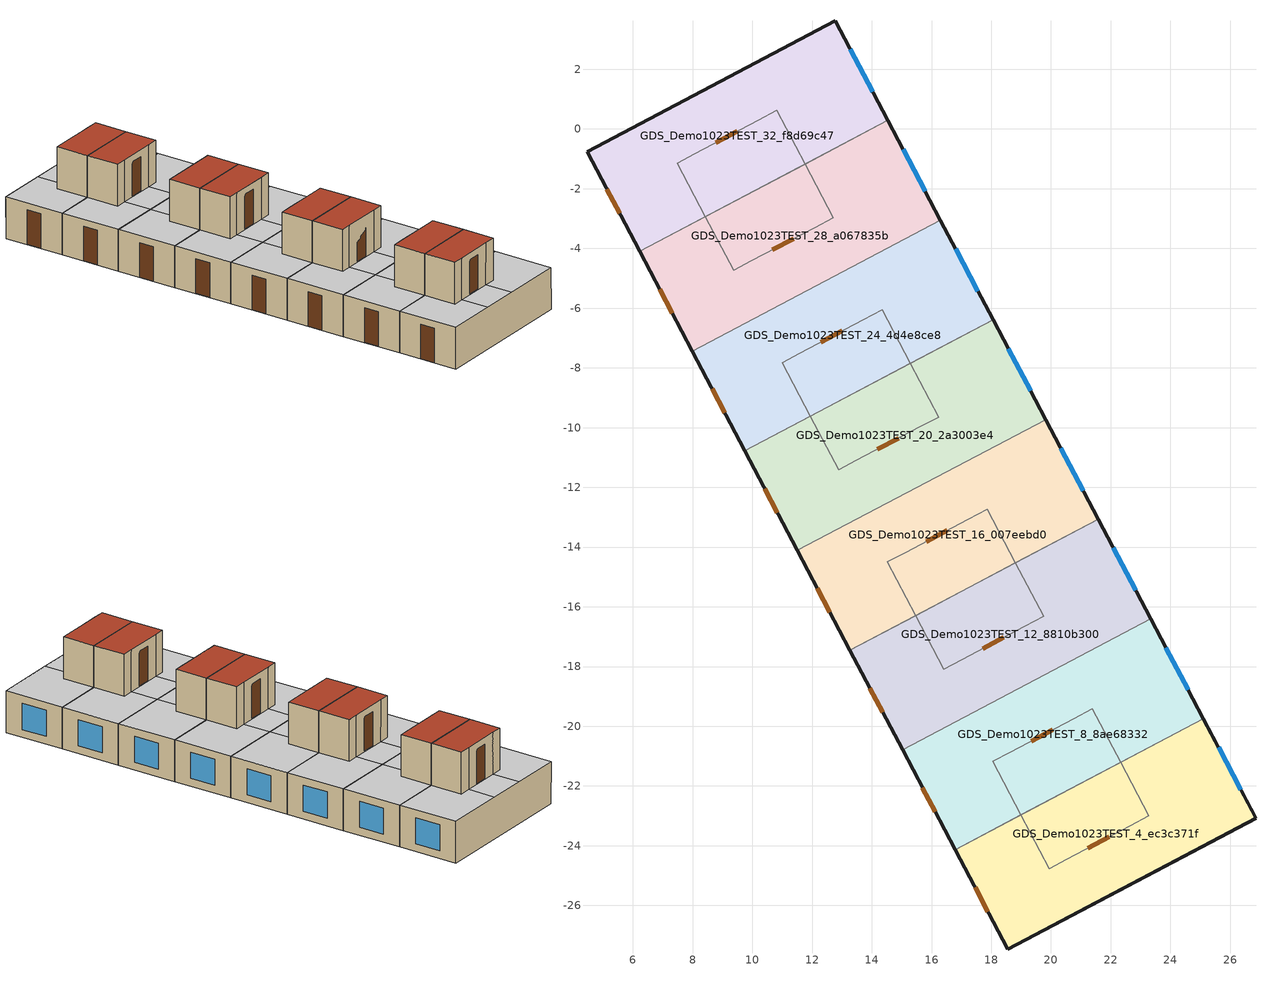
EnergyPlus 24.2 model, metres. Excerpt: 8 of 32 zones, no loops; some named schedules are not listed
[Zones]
GDS_Demo1023TEST_12_8810b300
 floor ground (Typical Insulated Carpeted 6in Slab Floor-R5): 21.58,-13.07 23.34,-16.41 15.03,-20.79 13.27,-17.45 z0
 wall outside (gds__ABC_wall_baseline_exterior): 13.27,-17.45 15.03,-20.79 / 23.34,-16.41 21.58,-13.07 z0:2.57
 wall to GDS_Demo1023TEST_10_92edbe8e (Generic Interior Wall): 19.13,-16.66 19.76,-16.32 18.81,-14.53 z2.57:5.13
 wall to GDS_Demo1023TEST_11_493b8fa0 (Generic Interior Wall): 15.47,-16.29 16.41,-18.09 17.01,-17.77 z2.57:5.13
 wall to GDS_Demo1023TEST_9_1103506f (Generic Interior Wall): 17.01,-17.77 19.13,-16.66 z2.57:5.13
 wall to GDS_Demo1023TEST_8_8ae68332 (Generic Interior Wall): 15.03,-20.79 23.34,-16.41 z0:2.57
 wall to GDS_Demo1023TEST_16_007eebd0 (Generic Interior Wall): 21.58,-13.07,2.57 21.58,-13.07,0 13.27,-17.45,0 13.27,-17.45,2.57 15.47,-16.29,2.57 15.47,-16.29,5.13 18.81,-14.53,5.13 18.81,-14.53,2.57
 window (gds__ABC_window_fixed_baseline_exterior): 22.84,-15.45 22.09,-14.03 z0.48:2.08
 door inside (Generic Interior Door): 17.71,-17.4 18.42,-17.03 z2.62:4.72
 door (gds__ABC_door_opaque_baseline_exterior): 13.94,-18.72 14.36,-19.52 z0.02:2.14
 ceiling to GDS_Demo1023TEST_10_92edbe8e (Generic Interior Ceiling): 18.81,-14.53 19.76,-16.32 19.13,-16.66 19.94,-18.2 23.34,-16.41 21.58,-13.07 z2.57
 ceiling to GDS_Demo1023TEST_11_493b8fa0 (Generic Interior Ceiling): 13.27,-17.45 15.03,-20.79 17.82,-19.32 17.01,-17.77 16.41,-18.09 15.47,-16.29 z2.57
 ceiling to GDS_Demo1023TEST_9_1103506f (Generic Interior Ceiling): 17.01,-17.77 17.82,-19.32 19.94,-18.2 19.13,-16.66 z2.57
 roof outside (gds__ABC_roof_baseline_exterior): 15.47,-16.29 16.41,-18.09 19.76,-16.32 18.81,-14.53 z5.13
GDS_Demo1023TEST_16_007eebd0
 floor ground (Typical Insulated Carpeted 6in Slab Floor-R5): 19.82,-9.73 21.58,-13.07 13.27,-17.45 11.51,-14.11 z0
 wall outside (gds__ABC_wall_baseline_exterior): 11.51,-14.11 13.27,-17.45 / 21.58,-13.07 19.82,-9.73 z0:2.57
 wall to GDS_Demo1023TEST_14_f4e742b4 (Generic Interior Wall): 18.81,-14.53 17.87,-12.74 17.23,-13.07 z2.57:5.13
 wall to GDS_Demo1023TEST_15_cefb41c3 (Generic Interior Wall): 15.11,-14.19 14.52,-14.5 15.47,-16.29 z2.57:5.13
 wall to GDS_Demo1023TEST_13_9ccdc8ad (Generic Interior Wall): 17.23,-13.07 15.11,-14.19 z2.57:5.13
 wall to GDS_Demo1023TEST_20_2a3003e4 (Generic Interior Wall): 19.82,-9.73 11.51,-14.11 z0:2.57
 window (gds__ABC_window_fixed_baseline_exterior): 21.08,-12.11 20.33,-10.69 z0.48:2.08
 door inside (Generic Interior Door): 16.53,-13.44 15.82,-13.82 z2.62:4.72
 door (gds__ABC_door_opaque_baseline_exterior): 12.17,-15.38 12.6,-16.19 z0.02:2.14
 ceiling to GDS_Demo1023TEST_14_f4e742b4 (Generic Interior Ceiling): 16.42,-11.52 17.23,-13.07 17.87,-12.74 18.81,-14.53 21.58,-13.07 19.82,-9.73 z2.57
 ceiling to GDS_Demo1023TEST_15_cefb41c3 (Generic Interior Ceiling): 11.51,-14.11 13.27,-17.45 15.47,-16.29 14.52,-14.5 15.11,-14.19 14.3,-12.64 z2.57
 ceiling to GDS_Demo1023TEST_13_9ccdc8ad (Generic Interior Ceiling): 14.3,-12.64 15.11,-14.19 17.23,-13.07 16.42,-11.52 z2.57
 roof outside (gds__ABC_roof_baseline_exterior): 14.52,-14.5 15.47,-16.29 18.81,-14.53 17.87,-12.74 z5.13
GDS_Demo1023TEST_20_2a3003e4
 floor ground (Typical Insulated Carpeted 6in Slab Floor-R5): 18.06,-6.39 19.82,-9.73 11.51,-14.11 9.75,-10.77 z0
 wall outside (gds__ABC_wall_baseline_exterior): 9.75,-10.77 11.51,-14.11 / 19.82,-9.73 18.06,-6.39 z0:2.57
 wall to GDS_Demo1023TEST_18_9762a422 (Generic Interior Wall): 15.6,-9.98 16.23,-9.64 15.29,-7.85 z2.57:5.13
 wall to GDS_Demo1023TEST_19_b7978965 (Generic Interior Wall): 11.95,-9.61 12.89,-11.41 13.48,-11.1 z2.57:5.13
 wall to GDS_Demo1023TEST_17_f00c75cc (Generic Interior Wall): 13.48,-11.1 15.6,-9.98 z2.57:5.13
 wall to GDS_Demo1023TEST_24_4d4e8ce8 (Generic Interior Wall): 18.06,-6.39,2.57 18.06,-6.39,0 9.75,-10.77,0 9.75,-10.77,2.57 11.95,-9.61,2.57 11.95,-9.61,5.13 15.29,-7.85,5.13 15.29,-7.85,2.57
 window (gds__ABC_window_fixed_baseline_exterior): 19.31,-8.77 18.57,-7.35 z0.48:2.08
 door inside (Generic Interior Door): 14.19,-10.73 14.9,-10.35 z2.62:4.72
 door (gds__ABC_door_opaque_baseline_exterior): 10.41,-12.04 10.84,-12.85 z0.02:2.14
 ceiling to GDS_Demo1023TEST_18_9762a422 (Generic Interior Ceiling): 15.29,-7.85 16.23,-9.64 15.6,-9.98 16.42,-11.52 19.82,-9.73 18.06,-6.39 z2.57
 ceiling to GDS_Demo1023TEST_19_b7978965 (Generic Interior Ceiling): 9.75,-10.77 11.51,-14.11 14.3,-12.64 13.48,-11.1 12.89,-11.41 11.95,-9.61 z2.57
 ceiling to GDS_Demo1023TEST_17_f00c75cc (Generic Interior Ceiling): 13.48,-11.1 14.3,-12.64 16.42,-11.52 15.6,-9.98 z2.57
 roof outside (gds__ABC_roof_baseline_exterior): 11.95,-9.61 12.89,-11.41 16.23,-9.64 15.29,-7.85 z5.13
GDS_Demo1023TEST_24_4d4e8ce8
 floor ground (Typical Insulated Carpeted 6in Slab Floor-R5): 16.3,-3.05 18.06,-6.39 9.75,-10.77 7.99,-7.44 z0
 wall outside (gds__ABC_wall_baseline_exterior): 7.99,-7.44 9.75,-10.77 / 18.06,-6.39 16.3,-3.05 z0:2.57
 wall to GDS_Demo1023TEST_22_16b05762 (Generic Interior Wall): 15.29,-7.85 14.34,-6.06 13.71,-6.39 z2.57:5.13
 wall to GDS_Demo1023TEST_23_4a694518 (Generic Interior Wall): 11.59,-7.51 11,-7.82 11.95,-9.61 z2.57:5.13
 wall to GDS_Demo1023TEST_21_9f0c2c63 (Generic Interior Wall): 13.71,-6.39 11.59,-7.51 z2.57:5.13
 wall to GDS_Demo1023TEST_28_a067835b (Generic Interior Wall): 16.3,-3.05 7.99,-7.44 z0:2.57
 window (gds__ABC_window_fixed_baseline_exterior): 17.55,-5.43 16.81,-4.01 z0.48:2.08
 door inside (Generic Interior Door): 13.01,-6.76 12.29,-7.14 z2.62:4.72
 door (gds__ABC_door_opaque_baseline_exterior): 8.65,-8.7 9.08,-9.51 z0.02:2.14
 ceiling to GDS_Demo1023TEST_22_16b05762 (Generic Interior Ceiling): 12.9,-4.84 13.71,-6.39 14.34,-6.06 15.29,-7.85 18.06,-6.39 16.3,-3.05 z2.57
 ceiling to GDS_Demo1023TEST_23_4a694518 (Generic Interior Ceiling): 7.99,-7.44 9.75,-10.77 11.95,-9.61 11,-7.82 11.59,-7.51 10.78,-5.96 z2.57
 ceiling to GDS_Demo1023TEST_21_9f0c2c63 (Generic Interior Ceiling): 10.78,-5.96 11.59,-7.51 13.71,-6.39 12.9,-4.84 z2.57
 roof outside (gds__ABC_roof_baseline_exterior): 11,-7.82 11.95,-9.61 15.29,-7.85 14.34,-6.06 z5.13
GDS_Demo1023TEST_28_a067835b
 floor ground (Typical Insulated Carpeted 6in Slab Floor-R5): 14.54,0.29 16.3,-3.05 7.99,-7.44 6.22,-4.1 z0
 wall outside (gds__ABC_wall_baseline_exterior): 6.22,-4.1 7.99,-7.44 / 16.3,-3.05 14.54,0.29 z0:2.57
 wall to GDS_Demo1023TEST_26_f06f3de1 (Generic Interior Wall): 12.08,-3.3 12.71,-2.97 11.77,-1.17 z2.57:5.13
 wall to GDS_Demo1023TEST_27_fe3d8328 (Generic Interior Wall): 8.43,-2.94 9.37,-4.73 9.96,-4.42 z2.57:5.13
 wall to GDS_Demo1023TEST_25_aa90156f (Generic Interior Wall): 9.96,-4.42 12.08,-3.3 z2.57:5.13
 wall to GDS_Demo1023TEST_32_f8d69c47 (Generic Interior Wall): 14.54,0.29,2.57 14.54,0.29,0 6.22,-4.1,0 6.22,-4.1,2.57 8.43,-2.94,2.57 8.43,-2.94,5.13 11.77,-1.17,5.13 11.77,-1.17,2.57
 window (gds__ABC_window_fixed_baseline_exterior): 15.79,-2.09 15.05,-0.67 z0.48:2.08
 door inside (Generic Interior Door): 10.66,-4.05 11.38,-3.67 z2.62:4.72
 door (gds__ABC_door_opaque_baseline_exterior): 6.89,-5.36 7.32,-6.17 z0.02:2.14
 ceiling to GDS_Demo1023TEST_26_f06f3de1 (Generic Interior Ceiling): 11.77,-1.17 12.71,-2.97 12.08,-3.3 12.9,-4.84 16.3,-3.05 14.54,0.29 z2.57
 ceiling to GDS_Demo1023TEST_27_fe3d8328 (Generic Interior Ceiling): 6.22,-4.1 7.99,-7.44 10.78,-5.96 9.96,-4.42 9.37,-4.73 8.43,-2.94 z2.57
 ceiling to GDS_Demo1023TEST_25_aa90156f (Generic Interior Ceiling): 9.96,-4.42 10.78,-5.96 12.9,-4.84 12.08,-3.3 z2.57
 roof outside (gds__ABC_roof_baseline_exterior): 8.43,-2.94 9.37,-4.73 12.71,-2.97 11.77,-1.17 z5.13
GDS_Demo1023TEST_32_f8d69c47
 floor ground (Typical Insulated Carpeted 6in Slab Floor-R5): 12.78,3.63 14.54,0.29 6.22,-4.1 4.46,-0.76 z0
 wall outside (gds__ABC_wall_baseline_exterior): 14.54,0.29 12.78,3.63 4.46,-0.76 6.22,-4.1 z0:2.57
 wall to GDS_Demo1023TEST_30_fd748310 (Generic Interior Wall): 11.77,-1.17 10.82,0.62 10.19,0.29 z2.57:5.13
 wall to GDS_Demo1023TEST_31_7ea5bbdb (Generic Interior Wall): 8.07,-0.83 7.48,-1.14 8.43,-2.94 z2.57:5.13
 wall to GDS_Demo1023TEST_29_cff00286 (Generic Interior Wall): 10.19,0.29 8.07,-0.83 z2.57:5.13
 window (gds__ABC_window_fixed_baseline_exterior): 14.03,1.25 13.29,2.67 z0.48:2.08
 door inside (Generic Interior Door): 9.49,-0.08 8.77,-0.46 z2.62:4.72
 door (gds__ABC_door_opaque_baseline_exterior): 5.13,-2.02 5.56,-2.83 z0.02:2.14
 ceiling to GDS_Demo1023TEST_30_fd748310 (Generic Interior Ceiling): 9.38,1.83 10.19,0.29 10.82,0.62 11.77,-1.17 14.54,0.29 12.78,3.63 z2.57
 ceiling to GDS_Demo1023TEST_31_7ea5bbdb (Generic Interior Ceiling): 4.46,-0.76 6.22,-4.1 8.43,-2.94 7.48,-1.14 8.07,-0.83 7.26,0.72 z2.57
 ceiling to GDS_Demo1023TEST_29_cff00286 (Generic Interior Ceiling): 7.26,0.72 8.07,-0.83 10.19,0.29 9.38,1.83 z2.57
 roof outside (gds__ABC_roof_baseline_exterior): 7.48,-1.14 8.43,-2.94 11.77,-1.17 10.82,0.62 z5.13
GDS_Demo1023TEST_4_ec3c371f
 floor ground (Typical Insulated Carpeted 6in Slab Floor-R5): 25.1,-19.75 26.86,-23.09 18.55,-27.47 16.79,-24.13 z0
 wall outside (gds__ABC_wall_baseline_exterior): 16.79,-24.13 18.55,-27.47 26.86,-23.09 25.1,-19.75 z0:2.57
 wall to GDS_Demo1023TEST_2_d38fb66d (Generic Interior Wall): 22.65,-23.33 23.28,-23 22.33,-21.21 z2.57:5.13
 wall to GDS_Demo1023TEST_3_e0abd08d (Generic Interior Wall): 18.99,-22.97 19.94,-24.76 20.53,-24.45 z2.57:5.13
 wall to GDS_Demo1023TEST_1_d9f25c3e (Generic Interior Wall): 20.53,-24.45 22.65,-23.33 z2.57:5.13
 wall to GDS_Demo1023TEST_8_8ae68332 (Generic Interior Wall): 25.1,-19.75,2.57 25.1,-19.75,0 16.79,-24.13,0 16.79,-24.13,2.57 18.99,-22.97,2.57 18.99,-22.97,5.13 22.33,-21.21,5.13 22.33,-21.21,2.57
 window (gds__ABC_window_fixed_baseline_exterior): 26.36,-22.12 25.61,-20.71 z0.48:2.08
 door inside (Generic Interior Door): 21.23,-24.08 21.95,-23.7 z2.62:4.72
 door (gds__ABC_door_opaque_baseline_exterior): 17.46,-25.4 17.88,-26.2 z0.02:2.14
 ceiling to GDS_Demo1023TEST_2_d38fb66d (Generic Interior Ceiling): 22.33,-21.21 23.28,-23 22.65,-23.33 23.46,-24.88 26.86,-23.09 25.1,-19.75 z2.57
 ceiling to GDS_Demo1023TEST_3_e0abd08d (Generic Interior Ceiling): 16.79,-24.13 18.55,-27.47 21.34,-26 20.53,-24.45 19.94,-24.76 18.99,-22.97 z2.57
 ceiling to GDS_Demo1023TEST_1_d9f25c3e (Generic Interior Ceiling): 20.53,-24.45 21.34,-26 23.46,-24.88 22.65,-23.33 z2.57
 roof outside (gds__ABC_roof_baseline_exterior): 18.99,-22.97 19.94,-24.76 23.28,-23 22.33,-21.21 z5.13
GDS_Demo1023TEST_8_8ae68332
 floor ground (Typical Insulated Carpeted 6in Slab Floor-R5): 23.34,-16.41 25.1,-19.75 16.79,-24.13 15.03,-20.79 z0
 wall outside (gds__ABC_wall_baseline_exterior): 15.03,-20.79 16.79,-24.13 / 25.1,-19.75 23.34,-16.41 z0:2.57
 wall to GDS_Demo1023TEST_6_d25ad4cf (Generic Interior Wall): 22.33,-21.21 21.39,-19.41 20.76,-19.75 z2.57:5.13
 wall to GDS_Demo1023TEST_7_8ba10d6e (Generic Interior Wall): 18.64,-20.87 18.04,-21.18 18.99,-22.97 z2.57:5.13
 wall to GDS_Demo1023TEST_5_454148bf (Generic Interior Wall): 20.76,-19.75 18.64,-20.87 z2.57:5.13
 window (gds__ABC_window_fixed_baseline_exterior): 24.6,-18.78 23.85,-17.37 z0.48:2.08
 door inside (Generic Interior Door): 20.05,-20.12 19.34,-20.5 z2.62:4.72
 door (gds__ABC_door_opaque_baseline_exterior): 15.7,-22.06 16.12,-22.86 z0.02:2.14
 ceiling to GDS_Demo1023TEST_6_d25ad4cf (Generic Interior Ceiling): 19.94,-18.2 20.76,-19.75 21.39,-19.41 22.33,-21.21 25.1,-19.75 23.34,-16.41 z2.57
 ceiling to GDS_Demo1023TEST_7_8ba10d6e (Generic Interior Ceiling): 15.03,-20.79 16.79,-24.13 18.99,-22.97 18.04,-21.18 18.64,-20.87 17.82,-19.32 z2.57
 ceiling to GDS_Demo1023TEST_5_454148bf (Generic Interior Ceiling): 17.82,-19.32 18.64,-20.87 20.76,-19.75 19.94,-18.2 z2.57
 roof outside (gds__ABC_roof_baseline_exterior): 18.04,-21.18 18.99,-22.97 22.33,-21.21 21.39,-19.41 z5.13
[Building]
GDS_designcase: North Axis {deg}=0; Terrain=City; Solar Distribution=FullExteriorWithReflections
[Site:Location]
Site 1: Latitude {deg}=0; Longitude {deg}=0; Time Zone {hr}=0; Elevation {m}=0
[Site:WaterMainsTemperature]
Calculation Method=CorrelationFromWeatherFile
[SizingPeriod:DesignDay] Day of Month=21; Dry-Bulb Temperature Range Modifier Type=DefaultMultipliers; Humidity Condition Type=Wetbulb; Barometric Pressure {Pa}=101230; Rain Indicator=No; Snow Indicator=No; Daylight Saving Time Indicator=No; Solar Model Indicator=ASHRAEClearSky; Begin Environment Reset Mode=FullResetAtBeginEnvironment
Name | Month | Day Type | Maximum Dry-Bulb Temperature {C} | Daily Dry-Bulb Temperature Range {deltaC} | Wetbulb or DewPoint at Maximum Dry-Bulb {C} | Wind Speed {m/s} | Wind Direction {deg} | Sky Clearness
Syracuse.Hancock.Intl.AP Cooling Design Day 0.4% Condns DB=>MWB | 7 | SummerDesignDay | 31.1 | 8.6 | 21.8 | 2.2 | 217 | 1
Syracuse.Hancock.Intl.AP Heating Design Day 99.6% Condns DB | 1 | WinterDesignDay | -9.7856 | 0 | -9.7856 | 2.6 | 340 | 0
[Site:GroundTemperature:BuildingSurface]
13.3, 12.4, 12.6, 13.3, 15.8, 18, 19.8, 20.8, 20.6, 19.3, 17.3, 15.1
[Material] Thermal Absorptance=0.9
Name | Roughness | Thickness {m} | Conductivity {W/m-K} | Density {kg/m3} | Specific Heat {J/kg-K} | Solar Absorptance | Visible Absorptance
6 in. Normalweight Concrete Floor | MediumRough | 0.1524 | 2.30846 | 2322.01 | 831.464 | 0.7 | 0.7
gds__gds__ABC_door_opaque_baseline_exterior_0 | MediumSmooth | 0.05 | 0.125 | 700 | 500 | 0.6 | 0.6
gds__gds__ABC_roof_baseline_exterior_0 | MediumRough | 0.25 | 0.078 | 800 | 900 | 0.7 | 0.7
gds__gds__ABC_wall_baseline_exterior_0 | MediumRough | 0.3 | 0.32 | 1800 | 900 | 0.7 | 0.7
Generic 25mm Wood | MediumSmooth | 0.0254 | 0.15 | 608 | 1630 | 0.5 | 0.5
Generic Acoustic Tile | MediumSmooth | 0.02 | 0.06 | 368 | 590 | 0.2 | 0.2
Generic Ceiling Air Gap | Smooth | 0.1 | 0.556 | 1.28 | 1000 | 0.7 | 0.7
Generic Gypsum Board | MediumSmooth | 0.0127 | 0.16 | 800 | 1090 | 0.5 | 0.5
Generic LW Concrete | MediumRough | 0.1 | 0.53 | 1280 | 840 | 0.8 | 0.8
Generic Wall Air Gap | Smooth | 0.1 | 0.667 | 1.28 | 1000 | 0.7 | 0.7
[Material:NoMass] Thermal Absorptance=0.9; Solar Absorptance=0.7
Name | Roughness | Thermal Resistance {m2-K/W} | Visible Absorptance
Typical Carpet Pad | VeryRough | 0.21648 | 0.8
Typical Insulation-R4 | MediumSmooth | 0.704441 | 0.7
[WindowMaterial:SimpleGlazingSystem]
gds__gds__ABC_window_fixed_baseline_exterior_0: U-Factor {W/m2-K}=3.634; Solar Heat Gain Coefficient=0.615; Visible Transmittance=0.7
[Construction]
gds__ABC_door_opaque_baseline_exterior: gds__gds__ABC_door_opaque_baseline_exterior_0
gds__ABC_roof_baseline_exterior: gds__gds__ABC_roof_baseline_exterior_0
gds__ABC_wall_baseline_exterior: gds__gds__ABC_wall_baseline_exterior_0
gds__ABC_window_fixed_baseline_exterior: gds__gds__ABC_window_fixed_baseline_exterior_0
Generic Interior Ceiling: Generic LW Concrete, Generic Ceiling Air Gap, Generic Acoustic Tile
Generic Interior Door: Generic 25mm Wood
Generic Interior Wall: Generic Gypsum Board, Generic Wall Air Gap, Generic Gypsum Board
Typical Insulated Carpeted 6in Slab Floor-R5: Typical Insulation-R4, 6 in. Normalweight Concrete Floor, Typical Carpet Pad
[Zone] Multiplier=1; Ceiling Height {m}=5.13; Part of Total Floor Area=Yes
Name | Volume {m3}
GDS_Demo1023TEST_12_8810b300; GDS_Demo1023TEST_16_007eebd0; GDS_Demo1023TEST_24_4d4e8ce8; GDS_Demo1023TEST_28_a067835b; GDS_Demo1023TEST_32_f8d69c47; GDS_Demo1023TEST_4_ec3c371f; GDS_Demo1023TEST_8_8ae68332 | 110.67
GDS_Demo1023TEST_20_2a3003e4 | 110.671
[Space]
Name | Zone | Volume {m3} | Space Type
GDS_Demo1023TEST_12_8810b300_Space | GDS_Demo1023TEST_12_8810b300 | 110.67 | GDS_LK_R11
GDS_Demo1023TEST_16_007eebd0_Space | GDS_Demo1023TEST_16_007eebd0 | 110.67 | GDS_LK_R15
GDS_Demo1023TEST_20_2a3003e4_Space | GDS_Demo1023TEST_20_2a3003e4 | 110.671 | GDS_LK_R19
GDS_Demo1023TEST_24_4d4e8ce8_Space | GDS_Demo1023TEST_24_4d4e8ce8 | 110.67 | GDS_LK_R23
GDS_Demo1023TEST_28_a067835b_Space | GDS_Demo1023TEST_28_a067835b | 110.67 | GDS_LK_R27
GDS_Demo1023TEST_32_f8d69c47_Space | GDS_Demo1023TEST_32_f8d69c47 | 110.67 | GDS_LK_R31
GDS_Demo1023TEST_4_ec3c371f_Space | GDS_Demo1023TEST_4_ec3c371f | 110.67 | GDS_LK_R3
GDS_Demo1023TEST_8_8ae68332_Space | GDS_Demo1023TEST_8_8ae68332 | 110.67 | GDS_LK_R7
[SpaceList]
GDS_LK_R11: GDS_Demo1023TEST_12_8810b300_Space
GDS_LK_R15: GDS_Demo1023TEST_16_007eebd0_Space
GDS_LK_R19: GDS_Demo1023TEST_20_2a3003e4_Space
GDS_LK_R23: GDS_Demo1023TEST_24_4d4e8ce8_Space
GDS_LK_R27: GDS_Demo1023TEST_28_a067835b_Space
GDS_LK_R31: GDS_Demo1023TEST_32_f8d69c47_Space
GDS_LK_R3: GDS_Demo1023TEST_4_ec3c371f_Space
GDS_LK_R7: GDS_Demo1023TEST_8_8ae68332_Space
[Lights] Schedule=GDS_LK_Lighting; Design Level Calculation Method=Watts/Area; Watts per Floor Area {W/m2}=5.17; Return Air Fraction=0; Fraction Radiant=0.32; Fraction Visible=0.25; Fraction Replaceable=1
Name | Zone or ZoneList or Space or SpaceList
{536bc8ad-d4fd-4226-865c-630705e8dd98} | GDS_LK_R11
{3916f1c7-6334-4b8a-a8c5-874ae9790506} | GDS_LK_R15
{2b262024-3878-418e-96ec-2935b85a2e15} | GDS_LK_R19
{952d822a-500f-4ff1-9678-6534d5f7e7dd} | GDS_LK_R23
{6b0c1792-0248-4d7d-8ce4-0067bbd33455} | GDS_LK_R27
{a37a106e-5d3c-4103-a8f3-06c53fef4f17} | GDS_LK_R31
{c680edcd-9779-4d26-a8a0-c670a27eec5b} | GDS_LK_R3
GDS_LK_Lighting | GDS_LK_R7
[People] Number of People Schedule=GDS_LK_Occupancy; Number of People Calculation Method=People/Area; People per Floor Area {person/m2}=0.0269; Fraction Radiant=0.3; Activity Level Schedule=GDS_LK_Activity; Enable ASHRAE 55 Comfort Warnings=No; Mean Radiant Temperature Calculation Type=EnclosureAveraged; Work Efficiency Schedule=GDS_Work_Efficiency_Schedule; Clothing Insulation Calculation Method=ClothingInsulationSchedule; Clothing Insulation Schedule=GDS_Clothing_Schedule; Air Velocity Schedule=GDS_Air_Velocity_Schedule; Thermal Comfort Model Type 1=Fanger
Name | Zone or ZoneList or Space or SpaceList
{4f5736cd-bca1-48e9-ae2b-9196c0cbee65} | GDS_LK_R11
{7588eb3b-a2c0-44a2-bfab-e8994358227f} | GDS_LK_R15
{b0d2722e-d886-4067-bd83-5f7dede37bb9} | GDS_LK_R19
{fce1ac48-be73-4413-88f9-1a3f4d3e8d1a} | GDS_LK_R23
{7b82cba2-01f3-449a-9279-0adb008d410f} | GDS_LK_R27
{29800425-0591-4220-bafa-48dcc857c252} | GDS_LK_R31
{5aa84a27-0f6e-4d40-938d-e797286fb08f} | GDS_LK_R3
GDS_LK_People | GDS_LK_R7
[ElectricEquipment] Schedule=GDS_LK_Equipment; Design Level Calculation Method=Watts/Area; Watts per Floor Area {W/m2}=28; Fraction Latent=0; Fraction Radiant=0.5; Fraction Lost=0
Name | Zone or ZoneList or Space or SpaceList
{f0cae5a8-ba0a-4c3b-ae44-e596182a3a96} | GDS_LK_R11
{88efb62e-32a4-4caf-a6da-5bf7d36ae94e} | GDS_LK_R15
{d112cb44-013f-40cd-8f91-d63673cf3e04} | GDS_LK_R19
{d9810080-0b3c-4023-a43d-d0807d695bfd} | GDS_LK_R23
{b097724a-bc6c-4094-a1a3-258d292b0c0a} | GDS_LK_R27
{d29b2b2c-c657-4ac4-aef5-51b6d171dd92} | GDS_LK_R31
{e6016e51-1fcc-4bd8-a4bd-b6237b2c1915} | GDS_LK_R3
GDS_LK_ElecEquip | GDS_LK_R7
[ZoneInfiltration:DesignFlowRate] Schedule=GDS_LK_Infiltration; Design Flow Rate Calculation Method=Flow/ExteriorArea; Flow Rate per Exterior Surface Area {m3/s-m2}=0.0007; Constant Term Coefficient=1; Temperature Term Coefficient=0; Velocity Term Coefficient=0
Name | Zone or ZoneList or Space or SpaceList
{d8a1b781-65b3-4db8-b580-70555fb71e30} | GDS_LK_R11
{f9216425-a916-4bf9-b6b0-fde53e1005b1} | GDS_LK_R15
{1e8ce2e1-3936-4222-8f93-486791a6fe80} | GDS_LK_R19
{6aee2b7d-6223-4018-9725-8dd0ca15314b} | GDS_LK_R23
{29037e3f-fa9b-410a-bd6f-ee911123180b} | GDS_LK_R27
{eb4980d9-d545-41b5-b016-10a6148b9cef} | GDS_LK_R31
{f738f592-0bf2-44a7-a84e-bd15768e8a2c} | GDS_LK_R3
GDS_LK_Infiltration | GDS_LK_R7
[ZoneControl:Thermostat] Temperature Difference Between Cutout And Setpoint {deltaC}=0
Name | Zone or ZoneList | Control Type Schedule | Control 1
GDS_Demo1023TEST_12_8810b300 Thermostat | GDS_Demo1023TEST_12_8810b300 | GDS_Demo1023TEST_12_8810b300 Thermostat Schedule | GDS_LK_Setpoint..GDS_Demo1023TEST_12_8810b300
GDS_Demo1023TEST_16_007eebd0 Thermostat | GDS_Demo1023TEST_16_007eebd0 | GDS_Demo1023TEST_16_007eebd0 Thermostat Schedule | GDS_LK_Setpoint..GDS_Demo1023TEST_16_007eebd0
GDS_Demo1023TEST_20_2a3003e4 Thermostat | GDS_Demo1023TEST_20_2a3003e4 | GDS_Demo1023TEST_20_2a3003e4 Thermostat Schedule | GDS_LK_Setpoint..GDS_Demo1023TEST_20_2a3003e4
GDS_Demo1023TEST_24_4d4e8ce8 Thermostat | GDS_Demo1023TEST_24_4d4e8ce8 | GDS_Demo1023TEST_24_4d4e8ce8 Thermostat Schedule | GDS_LK_Setpoint..GDS_Demo1023TEST_24_4d4e8ce8
GDS_Demo1023TEST_28_a067835b Thermostat | GDS_Demo1023TEST_28_a067835b | GDS_Demo1023TEST_28_a067835b Thermostat Schedule | GDS_LK_Setpoint..GDS_Demo1023TEST_28_a067835b
GDS_Demo1023TEST_32_f8d69c47 Thermostat | GDS_Demo1023TEST_32_f8d69c47 | GDS_Demo1023TEST_32_f8d69c47 Thermostat Schedule | GDS_LK_Setpoint..GDS_Demo1023TEST_32_f8d69c47
GDS_Demo1023TEST_4_ec3c371f Thermostat | GDS_Demo1023TEST_4_ec3c371f | GDS_Demo1023TEST_4_ec3c371f Thermostat Schedule | GDS_LK_Setpoint..GDS_Demo1023TEST_4_ec3c371f
GDS_Demo1023TEST_8_8ae68332 Thermostat | GDS_Demo1023TEST_8_8ae68332 | GDS_Demo1023TEST_8_8ae68332 Thermostat Schedule | GDS_LK_Setpoint..GDS_Demo1023TEST_8_8ae68332
[ThermostatSetpoint:DualSetpoint] Heating Setpoint Temperature Schedule=GDS_LK_Heating; Cooling Setpoint Temperature Schedule=GDS_LK_Cooling
GDS_LK_Setpoint..GDS_Demo1023TEST_12_8810b300; GDS_LK_Setpoint..GDS_Demo1023TEST_16_007eebd0; GDS_LK_Setpoint..GDS_Demo1023TEST_20_2a3003e4; GDS_LK_Setpoint..GDS_Demo1023TEST_24_4d4e8ce8; GDS_LK_Setpoint..GDS_Demo1023TEST_28_a067835b; GDS_LK_Setpoint..GDS_Demo1023TEST_32_f8d69c47; GDS_LK_Setpoint..GDS_Demo1023TEST_4_ec3c371f; GDS_LK_Setpoint..GDS_Demo1023TEST_8_8ae68332
[Zone equipment]
GDS_Demo1023TEST_12_8810b300: GDS_Demo1023TEST_12_8810b300 Electric Baseboard
GDS_Demo1023TEST_16_007eebd0: GDS_Demo1023TEST_16_007eebd0 Electric Baseboard
GDS_Demo1023TEST_20_2a3003e4: GDS_Demo1023TEST_20_2a3003e4 Electric Baseboard
GDS_Demo1023TEST_24_4d4e8ce8: GDS_Demo1023TEST_24_4d4e8ce8 Electric Baseboard
GDS_Demo1023TEST_28_a067835b: GDS_Demo1023TEST_28_a067835b Electric Baseboard
GDS_Demo1023TEST_32_f8d69c47: GDS_Demo1023TEST_32_f8d69c47 Electric Baseboard
GDS_Demo1023TEST_4_ec3c371f: GDS_Demo1023TEST_4_ec3c371f Electric Baseboard
GDS_Demo1023TEST_8_8ae68332: GDS_Demo1023TEST_8_8ae68332 Electric Baseboard
[Sizing:Zone] Zone Cooling Design Supply Air Temperature Input Method=SupplyAirTemperature; Zone Cooling Design Supply Air Temperature {C}=14; Zone Cooling Design Supply Air Temperature Difference {deltaC}=11.11; Zone Heating Design Supply Air Temperature Input Method=SupplyAirTemperature; Zone Heating Design Supply Air Temperature {C}=40; Zone Heating Design Supply Air Temperature Difference {deltaC}=11.11; Zone Cooling Design Supply Air Humidity Ratio {kgWater/kgDryAir}=0.0085; Zone Heating Design Supply Air Humidity Ratio {kgWater/kgDryAir}=0.008; Cooling Design Air Flow Method=DesignDay; Cooling Design Air Flow Rate {m3/s}=0; Cooling Minimum Air Flow per Zone Floor Area {m3/s-m2}=0.000762; Cooling Minimum Air Flow {m3/s}=0; Cooling Minimum Air Flow Fraction=0; Heating Design Air Flow Method=DesignDay; Heating Design Air Flow Rate {m3/s}=0; Heating Maximum Air Flow per Zone Floor Area {m3/s-m2}=0.002032; Heating Maximum Air Flow {m3/s}=0.141576; Heating Maximum Air Flow Fraction=0.3; Account for Dedicated Outdoor Air System=No; Zone Load Sizing Method=Sensible Load Only No Latent Load; Zone Latent Cooling Design Supply Air Humidity Ratio Input Method=HumidityRatioDifference; Zone Cooling Design Supply Air Humidity Ratio Difference {kgWater/kgDryAir}=0.005; Zone Latent Heating Design Supply Air Humidity Ratio Input Method=HumidityRatioDifference; Zone Humidification Design Supply Air Humidity Ratio Difference {kgWater/kgDryAir}=0.005; Type of Space Sum to Use=Coincident
Name | Design Specification Outdoor Air Object
GDS_Demo1023TEST_12_8810b300 | GDS_Demo1023TEST_12_8810b300 DSOA Space List
GDS_Demo1023TEST_16_007eebd0 | GDS_Demo1023TEST_16_007eebd0 DSOA Space List
GDS_Demo1023TEST_20_2a3003e4 | GDS_Demo1023TEST_20_2a3003e4 DSOA Space List
GDS_Demo1023TEST_24_4d4e8ce8 | GDS_Demo1023TEST_24_4d4e8ce8 DSOA Space List
GDS_Demo1023TEST_28_a067835b | GDS_Demo1023TEST_28_a067835b DSOA Space List
GDS_Demo1023TEST_32_f8d69c47 | GDS_Demo1023TEST_32_f8d69c47 DSOA Space List
GDS_Demo1023TEST_4_ec3c371f | GDS_Demo1023TEST_4_ec3c371f DSOA Space List
GDS_Demo1023TEST_8_8ae68332 | GDS_Demo1023TEST_8_8ae68332 DSOA Space List
[DesignSpecification:OutdoorAir] Outdoor Air Method=Sum; Outdoor Air Flow per Person {m3/s-person}=0; Outdoor Air Flow per Zone Floor Area {m3/s-m2}=0; Outdoor Air Flow per Zone {m3/s}=0; Outdoor Air Flow Air Changes per Hour {1/hr}=0; Outdoor Air Schedule=GDS_LK_Ventilation
{669f0dbe-abfd-49e0-b71a-be1c5bfb728b}; {a4d0eecb-1c0f-4d57-a075-ac1427fdcca0}; {70ddac5c-88af-4dde-8a5b-c4767bc7e50b}; {cf4b3480-94fe-4d42-bd6f-0b49e332747f}; {d8a5ded9-ea95-4b04-babe-0a78d357b83d}; {40a0fbea-76b7-412e-a341-1aa5633b5b31}; {7bdf12be-4b45-4710-926b-222d55dc11ca}; GDS_LK_Ventilation
[DesignSpecification:OutdoorAir:SpaceList]
Name | Space Name 1 | Space Design Specification Outdoor Air Object Name 1
GDS_Demo1023TEST_12_8810b300 DSOA Space List | GDS_Demo1023TEST_12_8810b300_Space | {669f0dbe-abfd-49e0-b71a-be1c5bfb728b}
GDS_Demo1023TEST_16_007eebd0 DSOA Space List | GDS_Demo1023TEST_16_007eebd0_Space | {a4d0eecb-1c0f-4d57-a075-ac1427fdcca0}
GDS_Demo1023TEST_20_2a3003e4 DSOA Space List | GDS_Demo1023TEST_20_2a3003e4_Space | {70ddac5c-88af-4dde-8a5b-c4767bc7e50b}
GDS_Demo1023TEST_24_4d4e8ce8 DSOA Space List | GDS_Demo1023TEST_24_4d4e8ce8_Space | {cf4b3480-94fe-4d42-bd6f-0b49e332747f}
GDS_Demo1023TEST_28_a067835b DSOA Space List | GDS_Demo1023TEST_28_a067835b_Space | {d8a5ded9-ea95-4b04-babe-0a78d357b83d}
GDS_Demo1023TEST_32_f8d69c47 DSOA Space List | GDS_Demo1023TEST_32_f8d69c47_Space | {40a0fbea-76b7-412e-a341-1aa5633b5b31}
GDS_Demo1023TEST_4_ec3c371f DSOA Space List | GDS_Demo1023TEST_4_ec3c371f_Space | {7bdf12be-4b45-4710-926b-222d55dc11ca}
GDS_Demo1023TEST_8_8ae68332 DSOA Space List | GDS_Demo1023TEST_8_8ae68332_Space | GDS_LK_Ventilation
[Schedule:Constant]
GDS_Work_Efficiency_Schedule: GDS_Any_Number, 0
GDS_Clothing_Schedule: GDS_Any_Number, 0.7
GDS_Air_Velocity_Schedule: GDS_Any_Number, 0.1
[Schedule:Week:Daily]
GDS_LK_Lighting Week Rule - Jan1-Jan14: {9858a481-f4e1-4160-ae78-f0ac08088e62}, {cfb29a83-48ec-41f8-ac3d-2b9d63219d4f}, {cfb29a83-48ec-41f8-ac3d-2b9d63219d4f}, {cfb29a83-48ec-41f8-ac3d-2b9d63219d4f}, {cfb29a83-48ec-41f8-ac3d-2b9d63219d4f}, {cfb29a83-48ec-41f8-ac3d-2b9d63219d4f}, {9858a481-f4e1-4160-ae78-f0ac08088e62}, GDS_LK_Lighting_Default, GDS_LK_Lighting_Default, GDS_LK_Lighting_Default, GDS_LK_Lighting_Default, GDS_LK_Lighting_Default
GDS_LK_Lighting Week Rule - Jan15-May6: {ef7a6020-6c78-4d72-86c4-8cc4acff75d4}, {d9b58293-b2d7-49bd-9f90-711e9c46f3eb}, {d9b58293-b2d7-49bd-9f90-711e9c46f3eb}, {d9b58293-b2d7-49bd-9f90-711e9c46f3eb}, {d9b58293-b2d7-49bd-9f90-711e9c46f3eb}, {d9b58293-b2d7-49bd-9f90-711e9c46f3eb}, {ef7a6020-6c78-4d72-86c4-8cc4acff75d4}, GDS_LK_Lighting_Default, GDS_LK_Lighting_Default, GDS_LK_Lighting_Default, GDS_LK_Lighting_Default, GDS_LK_Lighting_Default
GDS_LK_Lighting Week Rule - May7-May13: {ef7a6020-6c78-4d72-86c4-8cc4acff75d4}, {d9b58293-b2d7-49bd-9f90-711e9c46f3eb}, {d9b58293-b2d7-49bd-9f90-711e9c46f3eb}, {d9b58293-b2d7-49bd-9f90-711e9c46f3eb}, {594874c5-c1f3-4899-936c-cb3bff3ef104}, {594874c5-c1f3-4899-936c-cb3bff3ef104}, {ffc2a2fd-48dc-414b-9873-9bf15d6ff7bc}, GDS_LK_Lighting_Default, GDS_LK_Lighting_Default, GDS_LK_Lighting_Default, GDS_LK_Lighting_Default, GDS_LK_Lighting_Default
GDS_LK_Lighting Week Rule - May14-Aug19: {ffc2a2fd-48dc-414b-9873-9bf15d6ff7bc}, {594874c5-c1f3-4899-936c-cb3bff3ef104}, {594874c5-c1f3-4899-936c-cb3bff3ef104}, {594874c5-c1f3-4899-936c-cb3bff3ef104}, {594874c5-c1f3-4899-936c-cb3bff3ef104}, {594874c5-c1f3-4899-936c-cb3bff3ef104}, {ffc2a2fd-48dc-414b-9873-9bf15d6ff7bc}, GDS_LK_Lighting_Default, GDS_LK_Lighting_Default, GDS_LK_Lighting_Default, GDS_LK_Lighting_Default, GDS_LK_Lighting_Default
GDS_LK_Lighting Week Rule - Aug20-Aug26: {ffc2a2fd-48dc-414b-9873-9bf15d6ff7bc}, {4c7d81a8-3eac-41da-bb69-27e6d861fc65}, {4c7d81a8-3eac-41da-bb69-27e6d861fc65}, {4c7d81a8-3eac-41da-bb69-27e6d861fc65}, {4c7d81a8-3eac-41da-bb69-27e6d861fc65}, {4c7d81a8-3eac-41da-bb69-27e6d861fc65}, GDS_LK_Lighting_Default, GDS_LK_Lighting_Default, GDS_LK_Lighting_Default, GDS_LK_Lighting_Default, GDS_LK_Lighting_Default, GDS_LK_Lighting_Default
GDS_LK_Lighting Week Rule - Aug27-Dec9: GDS_LK_Lighting_Default, {4c7d81a8-3eac-41da-bb69-27e6d861fc65}, {4c7d81a8-3eac-41da-bb69-27e6d861fc65}, {4c7d81a8-3eac-41da-bb69-27e6d861fc65}, {4c7d81a8-3eac-41da-bb69-27e6d861fc65}, {4c7d81a8-3eac-41da-bb69-27e6d861fc65}, GDS_LK_Lighting_Default, GDS_LK_Lighting_Default, GDS_LK_Lighting_Default, GDS_LK_Lighting_Default, GDS_LK_Lighting_Default, GDS_LK_Lighting_Default
GDS_LK_Lighting Week Rule - Dec10-Dec16: GDS_LK_Lighting_Default, {4c7d81a8-3eac-41da-bb69-27e6d861fc65}, {4c7d81a8-3eac-41da-bb69-27e6d861fc65}, {4c7d81a8-3eac-41da-bb69-27e6d861fc65}, {4c7d81a8-3eac-41da-bb69-27e6d861fc65}, {577f8d2b-0b38-46ec-90ac-a157f2b44a84}, {7a710892-3a66-4427-b1dd-1a75427591e1}, GDS_LK_Lighting_Default, GDS_LK_Lighting_Default, GDS_LK_Lighting_Default, GDS_LK_Lighting_Default, GDS_LK_Lighting_Default
GDS_LK_Lighting Week Rule - Dec17-Dec31: {7a710892-3a66-4427-b1dd-1a75427591e1}, {577f8d2b-0b38-46ec-90ac-a157f2b44a84}, {577f8d2b-0b38-46ec-90ac-a157f2b44a84}, {577f8d2b-0b38-46ec-90ac-a157f2b44a84}, {577f8d2b-0b38-46ec-90ac-a157f2b44a84}, {577f8d2b-0b38-46ec-90ac-a157f2b44a84}, {7a710892-3a66-4427-b1dd-1a75427591e1}, GDS_LK_Lighting_Default, GDS_LK_Lighting_Default, GDS_LK_Lighting_Default, GDS_LK_Lighting_Default, GDS_LK_Lighting_Default
GDS_LK_Occupancy Week Rule - Jan1-Jan14: {2425a932-1ec7-4547-aed3-cf7fc9b34fba}, {98b84a9d-90f6-4d84-a032-aa9596ebf1fb}, {98b84a9d-90f6-4d84-a032-aa9596ebf1fb}, {98b84a9d-90f6-4d84-a032-aa9596ebf1fb}, {98b84a9d-90f6-4d84-a032-aa9596ebf1fb}, {98b84a9d-90f6-4d84-a032-aa9596ebf1fb}, {2425a932-1ec7-4547-aed3-cf7fc9b34fba}, GDS_LK_Occupancy_Default, GDS_LK_Occupancy_Default, GDS_LK_Occupancy_Default, GDS_LK_Occupancy_Default, GDS_LK_Occupancy_Default
GDS_LK_Occupancy Week Rule - Jan15-May6: {d842a206-712e-4a67-ac50-ba53a92bad84}, {2d3fa2d3-e411-4c77-af00-694648b3964b}, {2d3fa2d3-e411-4c77-af00-694648b3964b}, {2d3fa2d3-e411-4c77-af00-694648b3964b}, {2d3fa2d3-e411-4c77-af00-694648b3964b}, {2d3fa2d3-e411-4c77-af00-694648b3964b}, {d842a206-712e-4a67-ac50-ba53a92bad84}, GDS_LK_Occupancy_Default, GDS_LK_Occupancy_Default, GDS_LK_Occupancy_Default, GDS_LK_Occupancy_Default, GDS_LK_Occupancy_Default
GDS_LK_Occupancy Week Rule - May7-May13: {d842a206-712e-4a67-ac50-ba53a92bad84}, {2d3fa2d3-e411-4c77-af00-694648b3964b}, {2d3fa2d3-e411-4c77-af00-694648b3964b}, {2d3fa2d3-e411-4c77-af00-694648b3964b}, {b9dae2ff-46ab-46cb-8293-30a8abe7f0ee}, {b9dae2ff-46ab-46cb-8293-30a8abe7f0ee}, {3e1e6aee-0621-4225-809b-a0fcd0c8b652}, GDS_LK_Occupancy_Default, GDS_LK_Occupancy_Default, GDS_LK_Occupancy_Default, GDS_LK_Occupancy_Default, GDS_LK_Occupancy_Default
GDS_LK_Occupancy Week Rule - May14-Aug19: {3e1e6aee-0621-4225-809b-a0fcd0c8b652}, {b9dae2ff-46ab-46cb-8293-30a8abe7f0ee}, {b9dae2ff-46ab-46cb-8293-30a8abe7f0ee}, {b9dae2ff-46ab-46cb-8293-30a8abe7f0ee}, {b9dae2ff-46ab-46cb-8293-30a8abe7f0ee}, {b9dae2ff-46ab-46cb-8293-30a8abe7f0ee}, {3e1e6aee-0621-4225-809b-a0fcd0c8b652}, GDS_LK_Occupancy_Default, GDS_LK_Occupancy_Default, GDS_LK_Occupancy_Default, GDS_LK_Occupancy_Default, GDS_LK_Occupancy_Default
GDS_LK_Occupancy Week Rule - Aug20-Aug26: {3e1e6aee-0621-4225-809b-a0fcd0c8b652}, {ea32d48e-11d8-4044-9cd1-ffec5df474bd}, {ea32d48e-11d8-4044-9cd1-ffec5df474bd}, {ea32d48e-11d8-4044-9cd1-ffec5df474bd}, {ea32d48e-11d8-4044-9cd1-ffec5df474bd}, {ea32d48e-11d8-4044-9cd1-ffec5df474bd}, GDS_LK_Occupancy_Default, GDS_LK_Occupancy_Default, GDS_LK_Occupancy_Default, GDS_LK_Occupancy_Default, GDS_LK_Occupancy_Default, GDS_LK_Occupancy_Default
GDS_LK_Occupancy Week Rule - Aug27-Dec9: GDS_LK_Occupancy_Default, {ea32d48e-11d8-4044-9cd1-ffec5df474bd}, {ea32d48e-11d8-4044-9cd1-ffec5df474bd}, {ea32d48e-11d8-4044-9cd1-ffec5df474bd}, {ea32d48e-11d8-4044-9cd1-ffec5df474bd}, {ea32d48e-11d8-4044-9cd1-ffec5df474bd}, GDS_LK_Occupancy_Default, GDS_LK_Occupancy_Default, GDS_LK_Occupancy_Default, GDS_LK_Occupancy_Default, GDS_LK_Occupancy_Default, GDS_LK_Occupancy_Default
GDS_LK_Occupancy Week Rule - Dec10-Dec16: GDS_LK_Occupancy_Default, {ea32d48e-11d8-4044-9cd1-ffec5df474bd}, {ea32d48e-11d8-4044-9cd1-ffec5df474bd}, {ea32d48e-11d8-4044-9cd1-ffec5df474bd}, {ea32d48e-11d8-4044-9cd1-ffec5df474bd}, {102531e7-629b-4e4d-abc3-07087a692675}, {f76f7731-ca43-4cc7-90a0-1e42108e7ce0}, GDS_LK_Occupancy_Default, GDS_LK_Occupancy_Default, GDS_LK_Occupancy_Default, GDS_LK_Occupancy_Default, GDS_LK_Occupancy_Default
GDS_LK_Occupancy Week Rule - Dec17-Dec31: {f76f7731-ca43-4cc7-90a0-1e42108e7ce0}, {102531e7-629b-4e4d-abc3-07087a692675}, {102531e7-629b-4e4d-abc3-07087a692675}, {102531e7-629b-4e4d-abc3-07087a692675}, {102531e7-629b-4e4d-abc3-07087a692675}, {102531e7-629b-4e4d-abc3-07087a692675}, {f76f7731-ca43-4cc7-90a0-1e42108e7ce0}, GDS_LK_Occupancy_Default, GDS_LK_Occupancy_Default, GDS_LK_Occupancy_Default, GDS_LK_Occupancy_Default, GDS_LK_Occupancy_Default
GDS_LK_Activity Week Rule - Jan1-Dec31: GDS_LK_Activity_Default, {adf507b9-31c5-4a16-8c07-e5ee9fca434f}, {adf507b9-31c5-4a16-8c07-e5ee9fca434f}, {adf507b9-31c5-4a16-8c07-e5ee9fca434f}, {adf507b9-31c5-4a16-8c07-e5ee9fca434f}, {adf507b9-31c5-4a16-8c07-e5ee9fca434f}, GDS_LK_Activity_Default, GDS_LK_Activity_Default, GDS_LK_Activity_Default, GDS_LK_Activity_Default, GDS_LK_Activity_Default, GDS_LK_Activity_Default
GDS_LK_Equipment Week Rule - Jan1-Jan14: {b6966b24-272c-49ef-ba24-c4797a91d863}, {7c55b06b-3a9d-4b8e-8800-f3888f382cfa}, {7c55b06b-3a9d-4b8e-8800-f3888f382cfa}, {7c55b06b-3a9d-4b8e-8800-f3888f382cfa}, {7c55b06b-3a9d-4b8e-8800-f3888f382cfa}, {7c55b06b-3a9d-4b8e-8800-f3888f382cfa}, {b6966b24-272c-49ef-ba24-c4797a91d863}, GDS_LK_Equipment_Default, GDS_LK_Equipment_Default, GDS_LK_Equipment_Default, GDS_LK_Equipment_Default, GDS_LK_Equipment_Default
GDS_LK_Equipment Week Rule - Jan15-May6: {2b4aaecb-7740-4f0d-9369-e7b61b2be48c}, {093f5743-715a-449a-a15a-67772c82f2b2}, {093f5743-715a-449a-a15a-67772c82f2b2}, {093f5743-715a-449a-a15a-67772c82f2b2}, {093f5743-715a-449a-a15a-67772c82f2b2}, {093f5743-715a-449a-a15a-67772c82f2b2}, {2b4aaecb-7740-4f0d-9369-e7b61b2be48c}, GDS_LK_Equipment_Default, GDS_LK_Equipment_Default, GDS_LK_Equipment_Default, GDS_LK_Equipment_Default, GDS_LK_Equipment_Default
GDS_LK_Equipment Week Rule - May7-May13: {2b4aaecb-7740-4f0d-9369-e7b61b2be48c}, {093f5743-715a-449a-a15a-67772c82f2b2}, {093f5743-715a-449a-a15a-67772c82f2b2}, {093f5743-715a-449a-a15a-67772c82f2b2}, {336625bb-21a7-44e5-a92c-65e52345cfe3}, {336625bb-21a7-44e5-a92c-65e52345cfe3}, {cbd24499-26ad-429d-b151-05e0836cecc3}, GDS_LK_Equipment_Default, GDS_LK_Equipment_Default, GDS_LK_Equipment_Default, GDS_LK_Equipment_Default, GDS_LK_Equipment_Default
GDS_LK_Equipment Week Rule - May14-Aug19: {cbd24499-26ad-429d-b151-05e0836cecc3}, {336625bb-21a7-44e5-a92c-65e52345cfe3}, {336625bb-21a7-44e5-a92c-65e52345cfe3}, {336625bb-21a7-44e5-a92c-65e52345cfe3}, {336625bb-21a7-44e5-a92c-65e52345cfe3}, {336625bb-21a7-44e5-a92c-65e52345cfe3}, {cbd24499-26ad-429d-b151-05e0836cecc3}, GDS_LK_Equipment_Default, GDS_LK_Equipment_Default, GDS_LK_Equipment_Default, GDS_LK_Equipment_Default, GDS_LK_Equipment_Default
GDS_LK_Equipment Week Rule - Aug20-Aug26: {cbd24499-26ad-429d-b151-05e0836cecc3}, {7b75b93f-5126-4f11-8543-e59f9ca655d0}, {7b75b93f-5126-4f11-8543-e59f9ca655d0}, {7b75b93f-5126-4f11-8543-e59f9ca655d0}, {7b75b93f-5126-4f11-8543-e59f9ca655d0}, {7b75b93f-5126-4f11-8543-e59f9ca655d0}, GDS_LK_Equipment_Default, GDS_LK_Equipment_Default, GDS_LK_Equipment_Default, GDS_LK_Equipment_Default, GDS_LK_Equipment_Default, GDS_LK_Equipment_Default
GDS_LK_Equipment Week Rule - Aug27-Dec9: GDS_LK_Equipment_Default, {7b75b93f-5126-4f11-8543-e59f9ca655d0}, {7b75b93f-5126-4f11-8543-e59f9ca655d0}, {7b75b93f-5126-4f11-8543-e59f9ca655d0}, {7b75b93f-5126-4f11-8543-e59f9ca655d0}, {7b75b93f-5126-4f11-8543-e59f9ca655d0}, GDS_LK_Equipment_Default, GDS_LK_Equipment_Default, GDS_LK_Equipment_Default, GDS_LK_Equipment_Default, GDS_LK_Equipment_Default, GDS_LK_Equipment_Default
GDS_LK_Equipment Week Rule - Dec10-Dec16: GDS_LK_Equipment_Default, {7b75b93f-5126-4f11-8543-e59f9ca655d0}, {7b75b93f-5126-4f11-8543-e59f9ca655d0}, {7b75b93f-5126-4f11-8543-e59f9ca655d0}, {7b75b93f-5126-4f11-8543-e59f9ca655d0}, {f751b786-5bdf-4a18-8c0a-38c08349fe01}, {398e670e-582f-4b93-b835-c42e86d76a15}, GDS_LK_Equipment_Default, GDS_LK_Equipment_Default, GDS_LK_Equipment_Default, GDS_LK_Equipment_Default, GDS_LK_Equipment_Default
GDS_LK_Equipment Week Rule - Dec17-Dec31: {398e670e-582f-4b93-b835-c42e86d76a15}, {f751b786-5bdf-4a18-8c0a-38c08349fe01}, {f751b786-5bdf-4a18-8c0a-38c08349fe01}, {f751b786-5bdf-4a18-8c0a-38c08349fe01}, {f751b786-5bdf-4a18-8c0a-38c08349fe01}, {f751b786-5bdf-4a18-8c0a-38c08349fe01}, {398e670e-582f-4b93-b835-c42e86d76a15}, GDS_LK_Equipment_Default, GDS_LK_Equipment_Default, GDS_LK_Equipment_Default, GDS_LK_Equipment_Default, GDS_LK_Equipment_Default
GDS_LK_Infiltration Week Rule - Jan1-Jan14: {8a6a2e76-6efc-417e-8d7e-5105bc0a2436}, {64adb71e-4622-40bd-b109-a5a33d931c62}, {64adb71e-4622-40bd-b109-a5a33d931c62}, {64adb71e-4622-40bd-b109-a5a33d931c62}, {64adb71e-4622-40bd-b109-a5a33d931c62}, {64adb71e-4622-40bd-b109-a5a33d931c62}, {8a6a2e76-6efc-417e-8d7e-5105bc0a2436}, GDS_LK_Infiltration_Default, GDS_LK_Infiltration_Default, GDS_LK_Infiltration_Default, GDS_LK_Infiltration_Default, GDS_LK_Infiltration_Default
GDS_LK_Infiltration Week Rule - Jan15-Mar25: {792875f3-2c26-4614-a853-d885938a0427}, {4321ea3c-a17f-4f2b-83cb-c8a8cce780ee}, {4321ea3c-a17f-4f2b-83cb-c8a8cce780ee}, {4321ea3c-a17f-4f2b-83cb-c8a8cce780ee}, {4321ea3c-a17f-4f2b-83cb-c8a8cce780ee}, {4321ea3c-a17f-4f2b-83cb-c8a8cce780ee}, {792875f3-2c26-4614-a853-d885938a0427}, GDS_LK_Infiltration_Default, GDS_LK_Infiltration_Default, GDS_LK_Infiltration_Default, GDS_LK_Infiltration_Default, GDS_LK_Infiltration_Default
GDS_LK_Infiltration Week Rule - Mar26-Apr1: {792875f3-2c26-4614-a853-d885938a0427}, {4321ea3c-a17f-4f2b-83cb-c8a8cce780ee}, {4321ea3c-a17f-4f2b-83cb-c8a8cce780ee}, {4321ea3c-a17f-4f2b-83cb-c8a8cce780ee}, {4321ea3c-a17f-4f2b-83cb-c8a8cce780ee}, {4321ea3c-a17f-4f2b-83cb-c8a8cce780ee}, {d1ba6c02-ab95-41b5-91e3-c25edab9c1f9}, GDS_LK_Infiltration_Default, GDS_LK_Infiltration_Default, GDS_LK_Infiltration_Default, GDS_LK_Infiltration_Default, GDS_LK_Infiltration_Default
GDS_LK_Infiltration Week Rule - Apr2-May6: {d1ba6c02-ab95-41b5-91e3-c25edab9c1f9}, {6d2c18fd-efec-4d88-92f0-8791f41c7872}, {6d2c18fd-efec-4d88-92f0-8791f41c7872}, {6d2c18fd-efec-4d88-92f0-8791f41c7872}, {6d2c18fd-efec-4d88-92f0-8791f41c7872}, {6d2c18fd-efec-4d88-92f0-8791f41c7872}, {d1ba6c02-ab95-41b5-91e3-c25edab9c1f9}, GDS_LK_Infiltration_Default, GDS_LK_Infiltration_Default, GDS_LK_Infiltration_Default, GDS_LK_Infiltration_Default, GDS_LK_Infiltration_Default
GDS_LK_Infiltration Week Rule - May7-May13: {d1ba6c02-ab95-41b5-91e3-c25edab9c1f9}, {6d2c18fd-efec-4d88-92f0-8791f41c7872}, {6d2c18fd-efec-4d88-92f0-8791f41c7872}, {6d2c18fd-efec-4d88-92f0-8791f41c7872}, {eb96abfc-4edf-4de7-9a9c-31c6335c2212}, {eb96abfc-4edf-4de7-9a9c-31c6335c2212}, {6fd7e2cf-81b3-4536-af98-26d4373b7c02}, GDS_LK_Infiltration_Default, GDS_LK_Infiltration_Default, GDS_LK_Infiltration_Default, GDS_LK_Infiltration_Default, GDS_LK_Infiltration_Default
GDS_LK_Infiltration Week Rule - May14-Aug19: {6fd7e2cf-81b3-4536-af98-26d4373b7c02}, {eb96abfc-4edf-4de7-9a9c-31c6335c2212}, {eb96abfc-4edf-4de7-9a9c-31c6335c2212}, {eb96abfc-4edf-4de7-9a9c-31c6335c2212}, {eb96abfc-4edf-4de7-9a9c-31c6335c2212}, {eb96abfc-4edf-4de7-9a9c-31c6335c2212}, {6fd7e2cf-81b3-4536-af98-26d4373b7c02}, GDS_LK_Infiltration_Default, GDS_LK_Infiltration_Default, GDS_LK_Infiltration_Default, GDS_LK_Infiltration_Default, GDS_LK_Infiltration_Default
[Schedule:Year]
GDS_LK_Lighting: GDS_LK_Lighting Week Rule - Jan1-Jan14, 1, 1, 1, 14, GDS_LK_Lighting Week Rule - Jan15-May6, 1, 15, 5, 6, GDS_LK_Lighting Week Rule - May7-May13, 5, 7, 5, 13, GDS_LK_Lighting Week Rule - May14-Aug19, 5, 14, 8, 19, GDS_LK_Lighting Week Rule - Aug20-Aug26, 8, 20, 8, 26, GDS_LK_Lighting Week Rule - Aug27-Dec9, 8, 27, 12, 9, GDS_LK_Lighting Week Rule - Dec10-Dec16, 12, 10, 12, 16, GDS_LK_Lighting Week Rule - Dec17-Dec31, 12, 17, 12, 31
GDS_LK_Occupancy: GDS_LK_Occupancy Week Rule - Jan1-Jan14, 1, 1, 1, 14, GDS_LK_Occupancy Week Rule - Jan15-May6, 1, 15, 5, 6, GDS_LK_Occupancy Week Rule - May7-May13, 5, 7, 5, 13, GDS_LK_Occupancy Week Rule - May14-Aug19, 5, 14, 8, 19, GDS_LK_Occupancy Week Rule - Aug20-Aug26, 8, 20, 8, 26, GDS_LK_Occupancy Week Rule - Aug27-Dec9, 8, 27, 12, 9, GDS_LK_Occupancy Week Rule - Dec10-Dec16, 12, 10, 12, 16, GDS_LK_Occupancy Week Rule - Dec17-Dec31, 12, 17, 12, 31
GDS_LK_Activity: GDS_LK_Activity Week Rule - Jan1-Dec31, 1, 1, 12, 31
GDS_LK_Equipment: GDS_LK_Equipment Week Rule - Jan1-Jan14, 1, 1, 1, 14, GDS_LK_Equipment Week Rule - Jan15-May6, 1, 15, 5, 6, GDS_LK_Equipment Week Rule - May7-May13, 5, 7, 5, 13, GDS_LK_Equipment Week Rule - May14-Aug19, 5, 14, 8, 19, GDS_LK_Equipment Week Rule - Aug20-Aug26, 8, 20, 8, 26, GDS_LK_Equipment Week Rule - Aug27-Dec9, 8, 27, 12, 9, GDS_LK_Equipment Week Rule - Dec10-Dec16, 12, 10, 12, 16, GDS_LK_Equipment Week Rule - Dec17-Dec31, 12, 17, 12, 31
GDS_LK_Infiltration: GDS_LK_Infiltration Week Rule - Jan1-Jan14, 1, 1, 1, 14, GDS_LK_Infiltration Week Rule - Jan15-Mar25, 1, 15, 3, 25, GDS_LK_Infiltration Week Rule - Mar26-Apr1, 3, 26, 4, 1, GDS_LK_Infiltration Week Rule - Apr2-May6, 4, 2, 5, 6, GDS_LK_Infiltration Week Rule - May7-May13, 5, 7, 5, 13, GDS_LK_Infiltration Week Rule - May14-Aug19, 5, 14, 8, 19, GDS_LK_Infiltration Week Rule - Aug20-Aug26, 8, 20, 8, 26, GDS_LK_Infiltration Week Rule - Aug27-Sep30, 8, 27, 9, 30, GDS_LK_Infiltration Week Rule - Oct1-Dec9, 10, 1, 12, 9, GDS_LK_Infiltration Week Rule - Dec10-Dec16, 12, 10, 12, 16, GDS_LK_Infiltration Week Rule - Dec17-Dec31, 12, 17, 12, 31
[Schedule:Compact]
GDS_Demo1023TEST_12_8810b300 Thermostat Schedule; GDS_Demo1023TEST_16_007eebd0 Thermostat Schedule; GDS_Demo1023TEST_20_2a3003e4 Thermostat Schedule; GDS_Demo1023TEST_24_4d4e8ce8 Thermostat Schedule; GDS_Demo1023TEST_28_a067835b Thermostat Schedule; GDS_Demo1023TEST_32_f8d69c47 Thermostat Schedule; GDS_Demo1023TEST_4_ec3c371f Thermostat Schedule; GDS_Demo1023TEST_8_8ae68332 Thermostat Schedule: Through: 12/31, For: AllDays, Until: 24:00, 4
